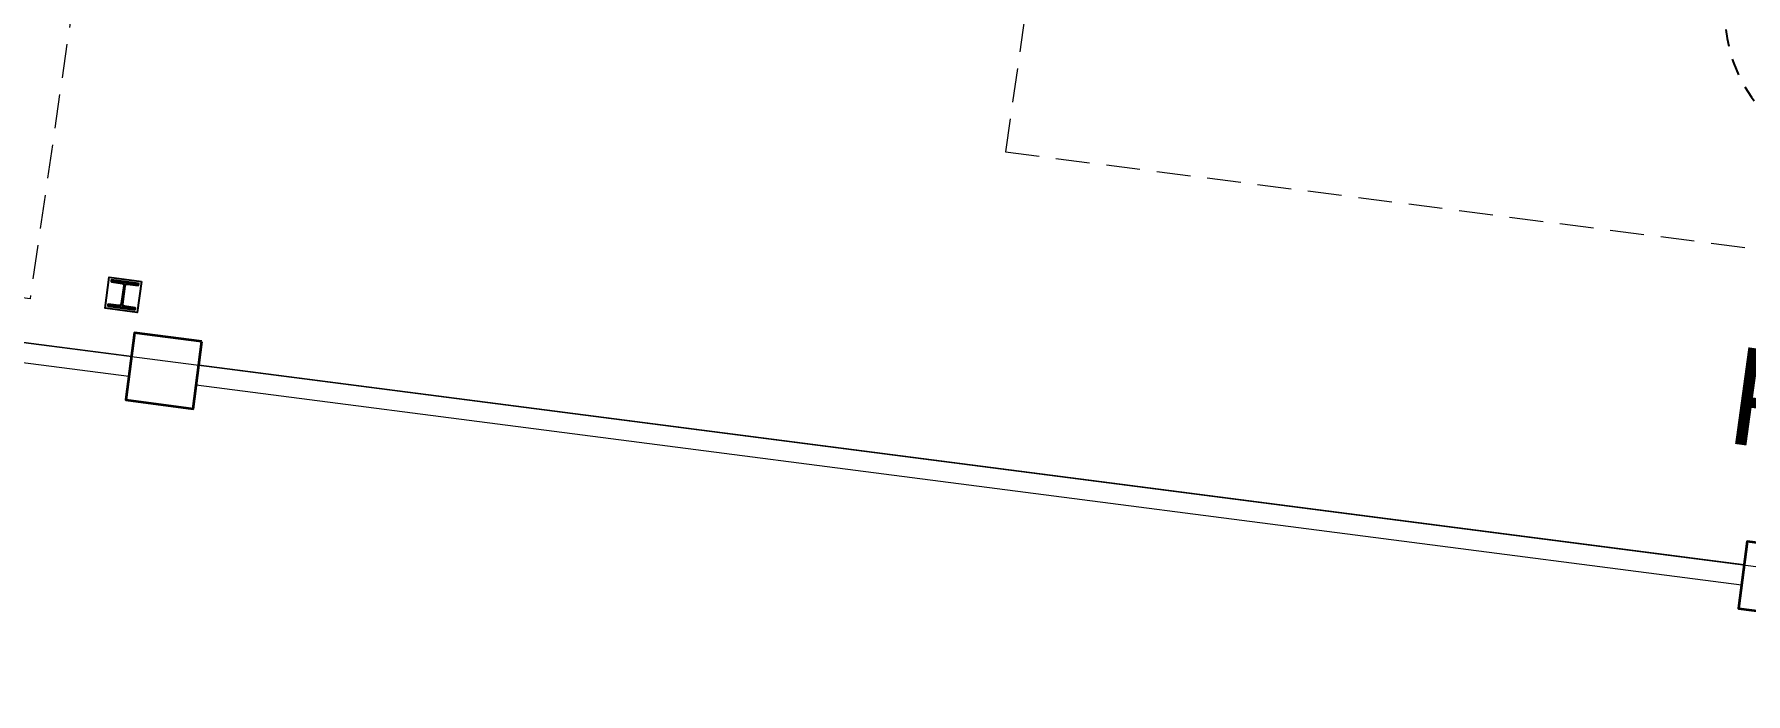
# Model space of a CAD drawing. Header units: metres. Extents: x 2 to 659295185, y -28 to 1124222152.
# Drawn here: x 655422.62 to 655435.25, y 1126575.36 to 1126580.23 of the extents above; entities that cross this region are included whole.
import ezdxf
from ezdxf.enums import TextEntityAlignment as Align

# ---------------------------------------------------------------- set-up
doc = ezdxf.new("R2010")
doc.units = ezdxf.units.M
doc.header["$MEASUREMENT"] = 0
for name, pattern in [('CCSM_C1_CUERPO HP$0$CONTINUA', [0]), ('CCSM_C1_CUERPO HP$0$DASHED', [0.75, 0.5, -0.25]), ('CCSM_C1_CUERPO HP$0$HIDDEN', [0.375, 0.25, -0.125])]:
    doc.linetypes.add(name, pattern=pattern)
doc.layers.get('0').update_dxf_attribs({"linetype": 'CONTINUOUS'})
for name, color, linetype in [('CCSM_C1_CUERPO BJ$0$A-LOCAL ID', 7, 'CONTINUOUS'), ('CCSM_C1_CUERPO BJ$0$ID_Nº LOCAL', 7, 'CONTINUOUS'), ('CCSM_C1_CUERPO HP$0$A-PARED', 2, 'CCSM_C1_CUERPO HP$0$CONTINUA'), ('CCSM_C1_CUERPO HP$0$A-PROYECCIONES', 5, 'CCSM_C1_CUERPO HP$0$DASHED'), ('CCSM_C1_CUERPO HP$0$A-PUERTA', 5, 'CCSM_C1_CUERPO HP$0$CONTINUA'), ('CCSM_XREF ESTRUCTURA15$0$E_PLANCHAS P', 67, 'CONTINUOUS'), ('CCSM_XREF ESTRUCTURA15$0$PLANCHAS VERIFICADAS ANDENES  Y AMPLIACION LOCALES H Y N 12-05-2011', 8, 'CONTINUOUS')]:
    doc.layers.add(name, color=color, linetype=linetype)
doc.layers.add('CCSM_C1_CUERPO HP$0$A-AREAS COMERCIALES', color=151, linetype='CONTINUOUS', plot=False)
doc.layers.add('CCSM_XREF ESTRUCTURA15$0$E-CA-COLUMNA', color=2, linetype='CONTINUOUS', lineweight=35)
doc.layers.add('CCSM_XREF ESTRUCTURA15$0$E-CP COLUMNAS', color=2, linetype='CONTINUOUS', lineweight=35)
doc.styles.add('CCSM_C1_CUERPO BJ$0$ROMANS', font='romans__.ttf')
doc.styles.add('CCSM_C1_CUERPO BJ$0$sigo', font='arial.ttf', dxfattribs={"width": 0.9})

# ---------------------------------------------------------------- blocks, each defined once
blk = doc.blocks.new('CCSM_C1_CUERPO HP$0$AM_PIZ-120-15')
for p, q in [((0.045, 1.025), (0.085, 1.025)), ((0.045, 1.025), (0.045, 0.015)), ((0.085, 0.015), (0.085, 1.025)), ((0, 0), (0.015, 0)), ((0.015, 0.015), (0.035, 0.015)), ((0.015, 0), (0.015, 0.015)), ((0.035, 0.015), (0.035, -0.03)), ((0.045, 0.015), (0.085, 0.015)), ((1.065, 0.015), (1.065, -0.03)), ((1.085, 0.015), (1.065, 0.015)), ((1.085, 0), (1.085, 0.015)), ((1.1, 0), (1.085, 0)), ((1.1, 0), (1.1, -0.12)), ((0, 0), (0, -0.12)), ((0, -0.12), (0.015, -0.12)), ((0.015, -0.12), (0.015, -0.135)), ((0.035, -0.03), (0.05, -0.03)), ((0.05, -0.03), (0.05, -0.135)), ((1.065, -0.03), (1.05, -0.03)), ((1.05, -0.03), (1.05, -0.135)), ((1.1, -0.12), (1.085, -0.12)), ((1.085, -0.12), (1.085, -0.135)), ((0.015, -0.135), (0.05, -0.135)), ((1.085, -0.135), (1.05, -0.135))]:
    blk.add_line(p, q)
at = {"color": 8, "linetype": 'CCSM_C1_CUERPO HP$0$HIDDEN', "ltscale": 0.5}
blk.add_arc((0.009, -0.019), 1.047, 1.8622, 85.8231, dxfattribs=at)
blk = doc.blocks.new('CCSM_XREF ESTRUCTURA15$0$CCSM_COLUMNA REC')
at = {"layer": 'CCSM_XREF ESTRUCTURA15$0$E-CA-COLUMNA'}
blk.add_lwpolyline([(-0.25, -0.25), (0.25, -0.25), (0.25, 0.25), (-0.25, 0.25)], close=True, dxfattribs=at)
blk = doc.blocks.new('CCSM_XREF ESTRUCTURA15$0$A$C44311C89')
at = {"layer": 'CCSM_XREF ESTRUCTURA15$0$E-CP COLUMNAS'}
blk.add_lwpolyline([(-0.162, -0.103), (-0.028, -0.103, -0.410123), (-0.01, -0.121), (-0.01, -0.2), (0, -0.2), (0, 0), (-0.01, 0), (-0.01, -0.079, -0.410123), (-0.028, -0.097), (-0.162, -0.097, -0.410123), (-0.18, -0.079), (-0.18, 0), (-0.19, 0), (-0.19, -0.2), (-0.18, -0.2), (-0.18, -0.121, -0.418316), (-0.162, -0.103)], format="xyb", dxfattribs=at)
at = {"layer": 'CCSM_XREF ESTRUCTURA15$0$E_PLANCHAS P'}
blk.add_lwpolyline([(-0.21, 0.02), (0.02, 0.02), (0.02, -0.22), (-0.21, -0.22)], close=True, dxfattribs=at)
blk = doc.blocks.new('CCSM_C1_CUERPO BJ$0$IDENT LOCAL')
at = {"style": 'CCSM_C1_CUERPO BJ$0$ROMANS'}
for tag, height, p in [('AREA-EXACTA', 0.5, (0.587, 0.096)), ('NºLOCAL', 0.7, (1.17, 0.119)), ('RUBRO', 0.35, (0, 0)), ('USO', 0.35, (-0.587, -0.096))]:
    blk.add_attdef(tag, text='', height=height, rotation=279.3085, dxfattribs=at).set_placement(p, align=Align.BOTTOM_CENTER)

msp = doc.modelspace()

# ---------------------------------------------------------------- linework, layer by layer
at = {"layer": 'CCSM_C1_CUERPO HP$0$A-AREAS COMERCIALES', "lineweight": 5}
msp.add_lwpolyline([(655409.196, 1126566.2383, -0.005573), (655410.7233, 1126579.4814), (655457.433, 1126573.4394), (655457.4106, 1126573.2664), (655459.272, 1126573.0255, 0.004013), (655458.4127, 1126566.0392), (655446.493, 1126567.4275, 0.0019877), (655445.931, 1126562.3406), (655409.196, 1126566.2383)], format="xyb", close=True, dxfattribs=at)
at = {"layer": 'CCSM_C1_CUERPO HP$0$A-PARED', "lineweight": 5, "ltscale": 0.5}
for points in [[(655423.3203, 1126577.7023), (655411.9154, 1126579.1779)], [(655423.3396, 1126577.8511), (655420.4316, 1126578.2273)], [(655435.2404, 1126576.3113), (655423.8354, 1126577.7869)], [(655435.2211, 1126576.1625), (655423.8162, 1126577.6382)], [(655435.2211, 1126576.1625), (655423.8162, 1126577.6382)]]:
    msp.add_lwpolyline(points, dxfattribs=at)
at = {"layer": 'CCSM_C1_CUERPO HP$0$A-PROYECCIONES', "lineweight": 5, "ltscale": 0.5}
for p, q in [((655431.2399, 1126589.6308), (655429.7895, 1126579.361)), ((655429.7895, 1126579.361), (655439.0287, 1126578.1661))]:
    msp.add_line(p, q, dxfattribs=at)
msp.add_lwpolyline([(655424.1003, 1126588.6912), (655422.59, 1126578.2761), (655410.4694, 1126579.844), (655411.2148, 1126585.4927), (655411.9355, 1126590.5981)], close=True, dxfattribs=at)

# ---------------------------------------------------------------- block references
at = {"layer": 'CCSM_C1_CUERPO BJ$0$A-LOCAL ID', "lineweight": 5}
ref = msp.add_blockref('CCSM_C1_CUERPO BJ$0$IDENT LOCAL', (655440.4119, 1126575.0404), dxfattribs=dict(at, xscale=0.8999999999767999, yscale=0.8999999999767999, zscale=0.8999999999767999, rotation=352.1803393953194))
ref.add_attrib('NºLOCAL', 'PASILLO DE SERVICIO 24', dxfattribs={"layer": 'CCSM_C1_CUERPO BJ$0$ID_Nº LOCAL', "height": 0.72, "rotation": 352.18034, "style": 'CCSM_C1_CUERPO BJ$0$sigo', "width": 0.9}).set_placement((655440.5772, 1126576.2441), align=Align.BOTTOM_CENTER)
at = {"layer": 'CCSM_C1_CUERPO HP$0$A-PUERTA', "lineweight": 5, "rotation": 171.7644401002676}
msp.add_blockref('CCSM_C1_CUERPO HP$0$AM_PIZ-120-15', (655436.1522, 1126580.3539), dxfattribs=at)
at = {"layer": 'CCSM_XREF ESTRUCTURA15$0$E-CP COLUMNAS', "lineweight": 5}
for p, rotation in [((655423.5779, 1126577.7446), 172.6277961272071), ((655435.4787, 1126576.2048), 172.6277964904065)]:
    msp.add_blockref('CCSM_XREF ESTRUCTURA15$0$CCSM_COLUMNA REC', p, dxfattribs=dict(at, rotation=rotation))
at = {"layer": 'CCSM_XREF ESTRUCTURA15$0$PLANCHAS VERIFICADAS ANDENES  Y AMPLIACION LOCALES H Y N 12-05-2011', "lineweight": 5, "rotation": 262.1892244815175}
msp.add_blockref('CCSM_XREF ESTRUCTURA15$0$A$C44311C89', (655423.3645, 1126578.1979), dxfattribs=at)

doc.saveas('drawing.dxf')
